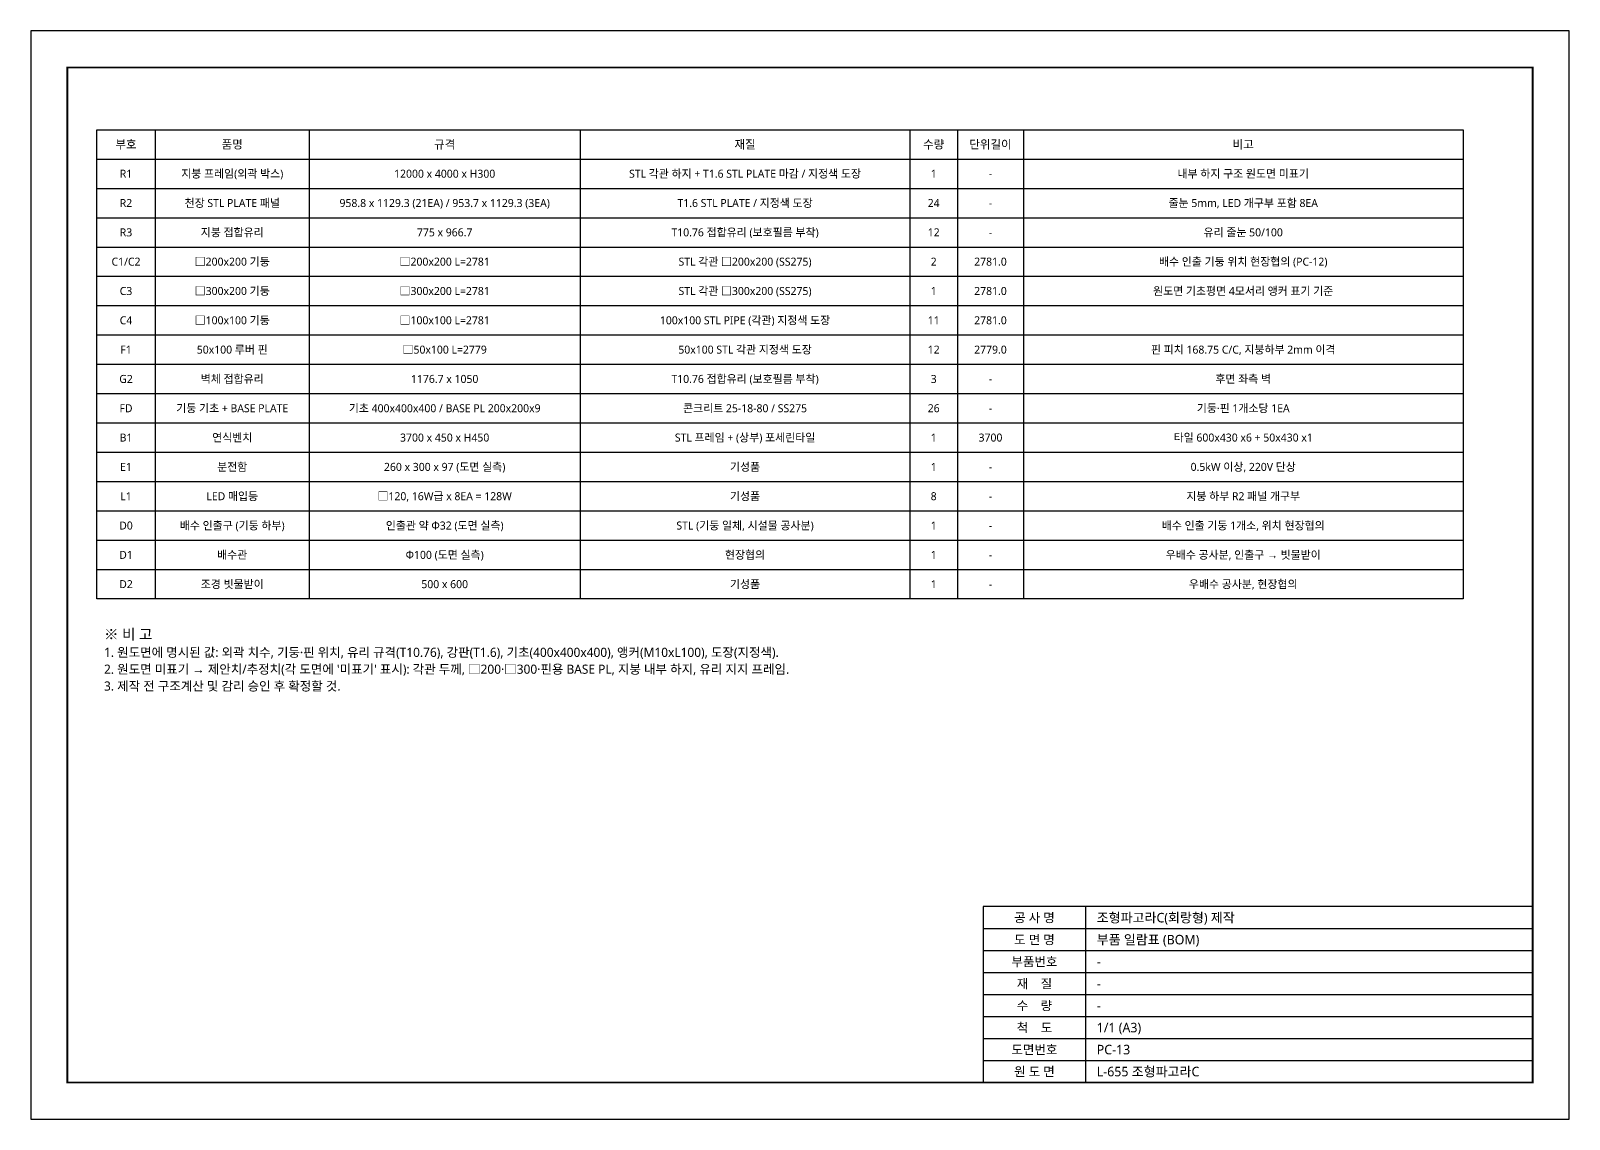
# Model space of a CAD drawing. Header units: millimetres. Extents: x 0 to 650420, y 0 to 14850.
# Drawn here: x 650000 to 650420, y 0 to 297 of the extents above; entities that cross this region are included whole.
import ezdxf
from ezdxf.enums import TextEntityAlignment as Align

# ---------------------------------------------------------------- set-up
doc = ezdxf.new("R2010")
doc.units = ezdxf.units.MM
for name, color, linetype in [('FRAME', 7, 'Continuous'), ('TEXT', 7, 'Continuous'), ('THIN', 8, 'Continuous')]:
    doc.layers.add(name, color=color, linetype=linetype)
doc.styles.add('KOR', font='NanumGothic.ttf')

msp = doc.modelspace()

# ---------------------------------------------------------------- linework, layer by layer
at = {"layer": 'FRAME'}
for points in [[(650000, 0), (650420, 0), (650420, 297), (650000, 297)], [(650018, 270), (650391, 270), (650391, 142), (650018, 142)], [(650260, 10), (650410, 10), (650410, 58), (650260, 58)]]:
    msp.add_lwpolyline(points, close=True, dxfattribs=at)
at = {"layer": 'FRAME', "const_width": 0.5}
msp.add_lwpolyline([(650010, 10), (650410, 10), (650410, 287), (650010, 287)], close=True, dxfattribs=at)
at = {"layer": 'THIN'}
for points in [[(650034, 270), (650034, 142)], [(650076, 270), (650076, 142)], [(650150, 270), (650150, 142)], [(650240, 270), (650240, 142)], [(650253, 270), (650253, 142)], [(650271, 270), (650271, 142)], [(650018, 262), (650391, 262)], [(650018, 254), (650391, 254)], [(650018, 246), (650391, 246)], [(650018, 238), (650391, 238)], [(650018, 230), (650391, 230)], [(650018, 222), (650391, 222)], [(650018, 214), (650391, 214)], [(650018, 206), (650391, 206)], [(650018, 198), (650391, 198)], [(650018, 190), (650391, 190)], [(650018, 182), (650391, 182)], [(650018, 174), (650391, 174)], [(650018, 166), (650391, 166)], [(650018, 158), (650391, 158)], [(650018, 150), (650391, 150)], [(650288, 10), (650288, 58)], [(650260, 52), (650410, 52)], [(650260, 46), (650410, 46)], [(650260, 40), (650410, 40)], [(650260, 34), (650410, 34)], [(650260, 28), (650410, 28)], [(650260, 22), (650410, 22)], [(650260, 16), (650410, 16)]]:
    msp.add_lwpolyline(points, dxfattribs=at)

# ---------------------------------------------------------------- texts
at = {"layer": 'TEXT', "style": 'KOR'}
for s, height, p in [('부호', 2.3, (650026, 266)), ('품명', 2.3, (650055, 266)), ('규격', 2.3, (650113, 266)), ('재질', 2.3, (650195, 266)), ('수량', 2.3, (650246.5, 266)), ('단위길이', 2.3, (650262, 266)), ('비고', 2.3, (650331, 266)), ('R1', 2.185, (650026, 258)), ('지붕 프레임(외곽 박스)', 2.185, (650055, 258)), ('12000 x 4000 x H300', 2.185, (650113, 258)), ('STL 각관 하지 + T1.6 STL PLATE 마감 / 지정색 도장', 2.185, (650195, 258)), ('1', 2.18, (650246.5, 258)), ('-', 2.18, (650262, 258)), ('내부 하지 구조 원도면 미표기', 2.185, (650331, 258)), ('R2', 2.185, (650026, 250)), ('천장 STL PLATE 패널', 2.185, (650055, 250)), ('958.8 x 1129.3 (21EA) / 953.7 x 1129.3 (3EA)', 2.185, (650113, 250)), ('T1.6 STL PLATE / 지정색 도장', 2.185, (650195, 250)), ('24', 2.185, (650246.5, 250)), ('-', 2.18, (650262, 250)), ('줄눈 5mm, LED 개구부 포함 8EA', 2.185, (650331, 250)), ('R3', 2.185, (650026, 242)), ('지붕 접합유리', 2.185, (650055, 242)), ('775 x 966.7', 2.185, (650113, 242)), ('T10.76 접합유리 (보호필름 부착)', 2.185, (650195, 242)), ('12', 2.185, (650246.5, 242)), ('-', 2.18, (650262, 242)), ('유리 줄눈 50/100', 2.185, (650331, 242)), ('□200x200 기둥', 2.185, (650055, 234)), ('□200x200 L=2781', 2.185, (650113, 234)), ('STL 각관 □200x200 (SS275)', 2.185, (650195, 234)), ('배수 인출 기둥 위치 현장협의 (PC-12)', 2.185, (650331, 234)), ('C1/C2', 2.185, (650026, 234)), ('2', 2.18, (650246.5, 234)), ('2781.0', 2.185, (650262, 234)), ('C3', 2.185, (650026, 226)), ('□300x200 기둥', 2.185, (650055, 226)), ('□300x200 L=2781', 2.185, (650113, 226)), ('STL 각관 □300x200 (SS275)', 2.185, (650195, 226)), ('1', 2.18, (650246.5, 226)), ('2781.0', 2.185, (650262, 226)), ('원도면 기초평면 4모서리 앵커 표기 기준', 2.185, (650331, 226)), ('C4', 2.185, (650026, 218)), ('□100x100 기둥', 2.185, (650055, 218)), ('□100x100 L=2781', 2.185, (650113, 218)), ('100x100 STL PIPE (각관) 지정색 도장', 2.185, (650195, 218)), ('11', 2.185, (650246.5, 218)), ('2781.0', 2.185, (650262, 218)), ('F1', 2.185, (650026, 210)), ('50x100 루버 핀', 2.185, (650055, 210)), ('□50x100 L=2779', 2.185, (650113, 210)), ('50x100 STL 각관 지정색 도장', 2.185, (650195, 210)), ('12', 2.185, (650246.5, 210)), ('2779.0', 2.185, (650262, 210)), ('핀 피치 168.75 C/C, 지붕하부 2mm 이격', 2.185, (650331, 210)), ('G2', 2.185, (650026, 202)), ('벽체 접합유리', 2.185, (650055, 202)), ('1176.7 x 1050', 2.185, (650113, 202)), ('T10.76 접합유리 (보호필름 부착)', 2.185, (650195, 202)), ('3', 2.18, (650246.5, 202)), ('-', 2.18, (650262, 202)), ('후면 좌측 벽', 2.185, (650331, 202)), ('FD', 2.185, (650026, 194)), ('기둥 기초 + BASE PLATE', 2.185, (650055, 194)), ('기초 400x400x400 / BASE PL 200x200x9', 2.185, (650113, 194)), ('콘크리트 25-18-80 / SS275', 2.185, (650195, 194)), ('26', 2.185, (650246.5, 194)), ('-', 2.18, (650262, 194)), ('기둥·핀 1개소당 1EA', 2.185, (650331, 194)), ('B1', 2.185, (650026, 186)), ('연식벤치', 2.185, (650055, 186)), ('3700 x 450 x H450', 2.185, (650113, 186)), ('STL 프레임 + (상부) 포세린타일', 2.185, (650195, 186)), ('1', 2.18, (650246.5, 186)), ('3700', 2.185, (650262, 186)), ('타일 600x430 x6 + 50x430 x1', 2.185, (650331, 186)), ('E1', 2.185, (650026, 178)), ('분전함', 2.185, (650055, 178)), ('260 x 300 x 97 (도면 실측)', 2.185, (650113, 178)), ('기성품', 2.185, (650195, 178)), ('1', 2.18, (650246.5, 178)), ('-', 2.18, (650262, 178)), ('0.5kW 이상, 220V 단상', 2.185, (650331, 178)), ('L1', 2.185, (650026, 170)), ('LED 매입등', 2.185, (650055, 170)), ('□120, 16W급 x 8EA = 128W', 2.185, (650113, 170)), ('기성품', 2.185, (650195, 170)), ('8', 2.18, (650246.5, 170)), ('-', 2.18, (650262, 170)), ('지붕 하부 R2 패널 개구부', 2.185, (650331, 170)), ('D0', 2.185, (650026, 162)), ('배수 인출구 (기둥 하부)', 2.185, (650055, 162)), ('인출관 약 Φ32 (도면 실측)', 2.185, (650113, 162)), ('STL (기둥 일체, 시설물 공사분)', 2.185, (650195, 162)), ('1', 2.18, (650246.5, 162)), ('-', 2.18, (650262, 162)), ('배수 인출 기둥 1개소, 위치 현장협의', 2.185, (650331, 162)), ('D1', 2.185, (650026, 154)), ('배수관', 2.185, (650055, 154)), ('Φ100 (도면 실측)', 2.185, (650113, 154)), ('현장협의', 2.185, (650195, 154)), ('1', 2.18, (650246.5, 154)), ('-', 2.18, (650262, 154)), ('우배수 공사분, 인출구 → 빗물받이', 2.185, (650331, 154)), ('D2', 2.185, (650026, 146)), ('조경 빗물받이', 2.185, (650055, 146)), ('500 x 600', 2.185, (650113, 146)), ('기성품', 2.185, (650195, 146)), ('1', 2.18, (650246.5, 146)), ('우배수 공사분, 현장협의', 2.185, (650331, 146)), ('-', 2.18, (650262, 146)), ('공 사 명', 2.5, (650274, 55)), ('도 면 명', 2.5, (650274, 49)), ('부품번호', 2.5, (650274, 43)), ('재    질', 2.5, (650274, 37)), ('수    량', 2.5, (650274, 31)), ('척    도', 2.5, (650274, 25)), ('도면번호', 2.5, (650274, 19)), ('원 도 면', 2.5, (650274, 13))]:
    msp.add_text(s, height=height, dxfattribs=at).set_placement(p, align=Align.MIDDLE_CENTER)
for s, height, p in [('※ 비 고', 2.9, (650020, 130)), ('1. 원도면에 명시된 값: 외곽 치수, 기둥·핀 위치, 유리 규격(T10.76), 강판(T1.6), 기초(400x400x400), 앵커(M10xL100), 도장(지정색).', 2.5, (650020, 125.4)), ("2. 원도면 미표기 → 제안치/추정치(각 도면에 '미표기' 표시): 각관 두께, □200·□300·핀용 BASE PL, 지붕 내부 하지, 유리 지지 프레임.", 2.5, (650020, 120.8)), ('3. 제작 전 구조계산 및 감리 승인 후 확정할 것.', 2.5, (650020, 116.2))]:
    msp.add_text(s, height=height, dxfattribs=at).set_placement(p, align=Align.BOTTOM_LEFT)
for s, p in [('조형파고라C(회랑형) 제작', (650291, 55)), ('부품 일람표 (BOM)', (650291, 49)), ('-', (650291, 43)), ('-', (650291, 37)), ('-', (650291, 31)), ('1/1 (A3)', (650291, 25)), ('PC-13', (650291, 19)), ('L-655 조형파고라C', (650291, 13))]:
    msp.add_text(s, height=2.6, dxfattribs=at).set_placement(p, align=Align.MIDDLE_LEFT)

doc.saveas('drawing.dxf')
